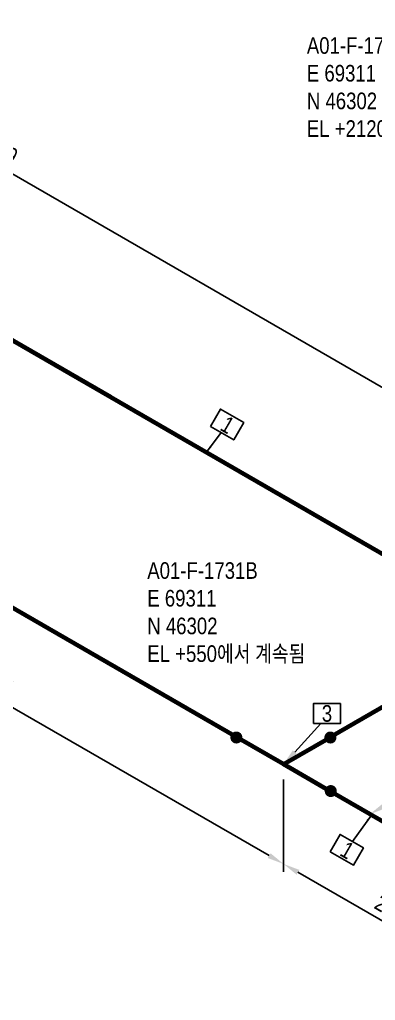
# Model space of a CAD drawing. Header units: millimetres. Extents: x 0 to 594, y 0 to 420.
# Drawn here: x 154.8 to 208.3, y 163.3 to 310.9 of the extents above; entities that cross this region are included whole.
import ezdxf
from ezdxf import colors
from ezdxf.entities.mleader import LeaderData, LeaderLine
from ezdxf.enums import TextEntityAlignment as Align
from ezdxf.math import Vec2, Vec3

# ---------------------------------------------------------------- set-up
doc = ezdxf.new("R2010")
doc.units = ezdxf.units.MM
doc.header["$LTSCALE"] = 0.25
for name, color, linetype in [('용접', 1, 'Continuous'), ('주석', 7, 'Continuous'), ('치수', 1, 'Continuous')]:
    doc.layers.add(name, color=color, linetype=linetype)
doc.layers.add('파이프', color=3, linetype='Continuous', lineweight=70)
doc.styles.add('AdskIsoAnnotation', font='arial.ttf', dxfattribs={"width": 0.8, "height": 1})
doc.styles.add('AdskIsoMetric', font='arial.ttf', dxfattribs={"width": 0.8, "height": 2.5})
doc.styles.add('AdskIsoMetric-30', font='arial.ttf', dxfattribs={"width": 0.8, "height": 2.5})
doc.styles.get("Standard").update_dxf_attribs({"font": 'arial.ttf'})
doc.dimstyles.new('AdskIsoMetric', dxfattribs={"dimtxt": 2.5, "dimasz": 2.5, "dimexe": 1, "dimexo": 2, "dimgap": 0.8, "dimtad": 1, "dimdec": 0, "dimrnd": 1, "dimzin": 0, "dimdsep": 46, "dimtxsty": 'AdskIsoMetric', "dimcen": 0, "dimclrt": 7, "dimadec": 0, "dimazin": 0, "dimtfac": 1, "dimtdec": 0, "dimtmove": 1, "dimatfit": 3, "dimfxl": 0, "dimfrac": 2, "dimtolj": 1, "dimtzin": 0, "dimarcsym": 0})

# ---------------------------------------------------------------- blocks, each defined once
blk = doc.blocks.new('*D59')
at = {"layer": 'Defpoints', "color": 0}
for p in [(108.31, 248.63), (194.5, 198.87), (194.5, 183.87)]:
    blk.add_point(p, dxfattribs=at)
at = {"layer": '치수', "color": 0, "lineweight": -2}
for p, q in [((108.31, 246.32), (108.31, 232.47)), ((110.48, 232.38), (192.33, 185.12)), ((194.5, 196.56), (194.5, 182.71))]:
    blk.add_line(p, q, dxfattribs=at)
at = {"layer": '치수', "color": 0}
for points in [[(110.69, 232.74), (110.27, 232.02), (108.31, 233.63)], [(192.54, 185.48), (192.13, 184.76), (194.5, 183.87)]]:
    blk.add_solid(points, dxfattribs=at)
at = {"layer": '치수', "color": 7, "insert": (151.41, 211.36), "char_height": 2.5, "attachment_point": 5, "rotation": 330, "style": 'AdskIsoMetric-30'}
blk.add_mtext('\\A1;435', dxfattribs=at)
blk = doc.blocks.new('*D60')
at = {"layer": 'Defpoints', "color": 0}
for p in [(194.5, 198.87), (228.05, 179.5), (228.05, 164.5)]:
    blk.add_point(p, dxfattribs=at)
at = {"layer": '치수', "color": 0, "lineweight": -2}
for p, q in [((194.5, 196.56), (194.5, 182.71)), ((196.66, 182.62), (225.88, 165.75)), ((228.05, 177.19), (228.05, 163.34))]:
    blk.add_line(p, q, dxfattribs=at)
at = {"layer": '치수', "color": 0}
for points in [[(196.87, 182.98), (196.46, 182.26), (194.5, 183.87)], [(226.09, 166.11), (225.67, 165.39), (228.05, 164.5)]]:
    blk.add_solid(points, dxfattribs=at)
at = {"layer": '치수', "color": 7, "insert": (211.27, 176.8), "char_height": 2.5, "attachment_point": 5, "rotation": 330, "style": 'AdskIsoMetric-30'}
blk.add_mtext('\\A1;2296', dxfattribs=at)
blk = doc.blocks.new('*D62')
at = {"layer": 'Defpoints', "color": 0}
for p in [(229.38, 219), (194.5, 198.87), (207.49, 191.37)]:
    blk.add_point(p, dxfattribs=at)
at = {"layer": '치수', "color": 0, "lineweight": -2}
for p, q in [((231.38, 217.85), (243.37, 210.93)), ((240.2, 210.25), (209.65, 192.62))]:
    blk.add_line(p, q, dxfattribs=at)
at = {"layer": '치수', "color": 0}
for points in [[(239.99, 210.61), (240.41, 209.89), (242.37, 211.5)], [(209.45, 192.98), (209.86, 192.26), (207.49, 191.37)]]:
    blk.add_solid(points, dxfattribs=at)
at = {"layer": '치수', "color": 7, "insert": (222.66, 202.74), "char_height": 2.5, "attachment_point": 5, "rotation": 30, "style": 'AdskIsoMetric-30'}
blk.add_mtext('\\A1;2018', dxfattribs=at)
blk = doc.blocks.new('*D63')
at = {"layer": 'Defpoints', "color": 0}
for p in [(72.26, 309.71), (229.38, 244), (229.38, 219)]:
    blk.add_point(p, dxfattribs=at)
at = {"layer": '치수', "color": 0, "lineweight": -2}
for p, q in [((72.26, 312.02), (72.26, 335.87)), ((74.43, 333.46), (227.21, 245.25)), ((229.38, 221.31), (229.38, 245.16))]:
    blk.add_line(p, q, dxfattribs=at)
at = {"layer": '치수', "color": 0}
for points in [[(74.63, 333.82), (74.22, 333.1), (72.26, 334.71)], [(227.42, 245.61), (227, 244.89), (229.38, 244)]]:
    blk.add_solid(points, dxfattribs=at)
at = {"layer": '치수', "color": 7, "insert": (151.48, 291.59), "char_height": 2.5, "attachment_point": 5, "rotation": 330, "style": 'AdskIsoMetric-30'}
blk.add_mtext('\\A1;9659', dxfattribs=at)
blk = doc.blocks.new('티-1-Iso2DSkew90')
at = {"color": 0, "linetype": 'ByBlock', "lineweight": -2, "extrusion": (-6.91986e-11, -0.816497, -0.57735)}
for p, q in [((0, 0), (-7.07, 4.08)), ((0, 0), (7.07, 4.08)), ((7.07, -4.08), (0, 0))]:
    blk.add_line(p, q, dxfattribs=at)
blk = doc.blocks.new('Buttweld')
at = {"lineweight": -2}
blk.add_hatch(color=0, dxfattribs=at).paths.add_polyline_path([(0.044, -0.0026), (0.0433, 0.0053), (0.0413, 0.0129), (0.0379, 0.02), (0.0334, 0.0265), (0.0278, 0.0321), (0.0214, 0.0366), (0.0142, 0.0399), (0.0066, 0.042), (-0.0013, 0.0427), (-0.0091, 0.042), (-0.0168, 0.0399), (-0.0239, 0.0366), (-0.0304, 0.0321), (-0.036, 0.0265), (-0.0405, 0.02), (-0.0438, 0.0129), (-0.0459, 0.0053), (-0.0466, -0.0026), (-0.0459, -0.0105), (-0.0438, -0.0181), (-0.0405, -0.0252), (-0.036, -0.0317), (-0.0304, -0.0373), (-0.0239, -0.0418), (-0.0168, -0.0452), (-0.0091, -0.0472), (-0.0013, -0.0479), (0.0066, -0.0472), (0.0142, -0.0452), (0.0214, -0.0418), (0.0278, -0.0373), (0.0334, -0.0317), (0.0379, -0.0252), (0.0413, -0.0181), (0.0433, -0.0105)], is_closed=False, flags=0)
blk = doc.blocks.new('AnnoRect')
at = {"color": 0, "linetype": 'ByBlock', "lineweight": -2}
blk.add_wipeout([(-0.81, -0.6), (-0.81, 0.6), (0.81, 0.6), (0.81, -0.6)], dxfattribs=at)
blk.add_lwpolyline([(-0.81, -0.6), (-0.81, 0.6), (0.81, 0.6), (0.81, -0.6)], close=True, dxfattribs=at)
at = {"color": 0, "linetype": 'ByBlock', "lineweight": -2, "style": 'AdskIsoAnnotation', "width": 0.8}
blk.add_attdef('XX', text='', height=1, dxfattribs=at).set_placement((0, 0), align=Align.MIDDLE_CENTER)

msp = doc.modelspace()

# ---------------------------------------------------------------- linework, layer by layer
at = {"layer": '파이프'}
for points in [[(79.332, 305.6311), (168.4458, 254.1812)], [(168.4458, 254.1812), (222.3048, 223.0856)], [(187.4279, 202.9494), (115.3835, 244.5443)], [(222.3048, 214.9207), (201.57, 202.9494)], [(220.9742, 183.5814), (201.57, 194.7844)]]:
    msp.add_lwpolyline(points, dxfattribs=at)

# ---------------------------------------------------------------- block references
at = {"layer": '용접', "xscale": 20, "yscale": 20, "zscale": 20}
for p in [(187.4279, 202.9494), (201.57, 202.9494)]:
    msp.add_blockref('Buttweld', p, dxfattribs=at)
at = {"layer": '용접', "xscale": 20, "yscale": 20, "zscale": 20, "rotation": 180}
msp.add_blockref('Buttweld', (201.57, 194.7844), dxfattribs=at)
at = {"layer": '파이프'}
msp.add_blockref('티-1-Iso2DSkew90', (194.4989, 198.8669), dxfattribs=at)

# ---------------------------------------------------------------- texts
at = {"layer": '주석', "char_height": 2.5, "attachment_point": 7, "style": 'AdskIsoAnnotation'}
for s, insert in [('\\PA01-F-1731B\\PE 69311\\PN 46302\\PEL +2120{\\fGulim|b0|i0|c129|p50;에서 계속됨}', (198, 293)), ('\\PA01-F-1731B\\PE 69311\\PN 46302\\PEL +550{\\fGulim|b0|i0|c129|p50;에서 계속됨}', (174, 214))]:
    msp.add_mtext(s, dxfattribs=dict(at, insert=insert))

# ---------------------------------------------------------------- dimensions: what is measured, and where the dimension line sits
at = {"layer": '치수'}
for base, p1, p2, angle, text, override, picture, middle in [((229.3759, 244.0032), (72.2609, 309.7136), (229.3759, 219.0032), 330, '9659', {"dimtad": 0, "dimlfac": 53.243312, "dimtxsty": 'AdskIsoMetric-30', "dimse1": 0, "dimse2": 0, "dimsd1": 0, "dimsd2": 0, "dimtmove": 1}, '*D63', (151.4783, 291.5943)), ((194.4989, 183.8669), (108.3124, 248.6267), (194.4989, 198.8669), 330, '435', {"dimtad": 0, "dimlfac": 4.370219, "dimtxsty": 'AdskIsoMetric-30', "dimse1": 0, "dimse2": 0, "dimsd1": 0, "dimsd2": 0, "dimtmove": 1}, '*D59', (151.4057, 211.3637)), ((207.4893, 191.3669), (229.3759, 219.0032), (194.4989, 198.8669), 210, '2018', {"dimtad": 0, "dimlfac": 50.105387, "dimtxsty": 'AdskIsoMetric-30', "dimse1": 0, "dimse2": 1, "dimsd1": 0, "dimsd2": 0, "dimtmove": 1}, '*D62', (222.6607, 202.744)), ((228.0453, 164.4989), (194.4989, 198.8669), (228.0453, 179.4989), 330, '2296', {"dimtad": 0, "dimlfac": 59.280462, "dimtxsty": 'AdskIsoMetric-30', "dimse1": 0, "dimse2": 0, "dimsd1": 0, "dimsd2": 0, "dimtmove": 1}, '*D60', (211.2721, 176.7998))]:
    dim = msp.add_linear_dim(base=base, p1=p1, p2=p2, angle=angle, text=text, dimstyle='AdskIsoMetric', override=override, dxfattribs=at)
    dim.commit()
    dim.dimension.update_dxf_attribs({"geometry": picture, "text_midpoint": middle, "dimtype": 160})

# ---------------------------------------------------------------- leaders
at = {"layer": '주석'}
ml = msp.add_multileader_mtext('Standard', dxfattribs=at)
ml.set_content('')
ml.set_leader_properties()
ml.build(insert=Vec2(0, 0))
ml.multileader.update_dxf_attribs({"dogleg_length": 0, "arrow_head_size": 0})
ctx = ml.context
ctx.base_point, ctx.arrow_head_size = Vec3(185.0993, 248.788), 0
notes = []
notes.append((ctx, [(0, (1, 1, 0), (185.0993, 248.788), (-1, 0), 0, [(0, [(182.904, 245.8337)], 0, [])])]))
ctx.mtext, ml.multileader.dxf.content_type = None, 0
ml = msp.add_multileader_mtext('Standard', dxfattribs=at)
ml.set_content('')
ml.set_leader_properties()
ml.build(insert=Vec2(0, 0))
ml.multileader.update_dxf_attribs({"dogleg_length": 0, "arrow_head_size": 2.5})
ctx = ml.context
ctx.base_point, ctx.arrow_head_size = Vec3(200.125, 205), 2.5
notes.append((ctx, [(0, (1, 1, 0), (200.125, 205), (-1, 0), 0, [(0, [(194.4989, 198.8669)], 0, [])])]))
ctx.mtext, ml.multileader.dxf.content_type = None, 0
ml = msp.add_multileader_mtext('Standard', dxfattribs=at)
ml.set_content('')
ml.set_leader_properties()
ml.build(insert=Vec2(0, 0))
ml.multileader.update_dxf_attribs({"dogleg_length": 0, "arrow_head_size": 0})
ctx = ml.context
ctx.base_point, ctx.arrow_head_size = Vec3(204.8715, 187.2289), 0
notes.append((ctx, [(0, (1, 1, 0), (204.8715, 187.2289), (-1, 0), 0, [(0, [(207.7142, 191.2371)], 0, [])])]))
ctx.mtext, ml.multileader.dxf.content_type = None, 0
for ctx, leaders in notes:
    for number, flags, end, landing, length, lines in leaders:
        leader = LeaderData()
        leader.index, (leader.has_last_leader_line, leader.has_dogleg_vector, leader.attachment_direction) = number, flags
        leader.last_leader_point, leader.dogleg_vector, leader.dogleg_length = Vec3(end), Vec3(landing), length
        for number, points, colour, breaks in lines:
            line = LeaderLine()
            line.index, line.vertices, line.color, line.breaks = number, Vec3.list(points), colors.encode_raw_color(colour), breaks
            leader.lines.append(line)
        ctx.leaders.append(leader)

# ---------------------------------------------------------------- next in the draw order: block references
ref = msp.add_blockref('AnnoRect', (186, 250), dxfattribs=dict(at, xscale=2.500000000000001, yscale=2.500000000000001, zscale=2.500000000000001, rotation=329.9999999999919))
ref.add_attrib('XX_001', '1', (184.79, 249.2493), dxfattribs={"layer": '0', "color": 0, "linetype": 'ByBlock', "lineweight": -2, "height": 2.5, "rotation": 330, "style": 'AdskIsoAnnotation', "width": 0.8})
ref = msp.add_blockref('AnnoRect', (201.0238, 206.5), dxfattribs=dict(at, xscale=2.5, yscale=2.5, zscale=2.5))
ref.add_attrib('XX_001', '3', (200.2516, 205.267), dxfattribs={"layer": '0', "color": 0, "linetype": 'ByBlock', "lineweight": -2, "height": 2.5, "style": 'AdskIsoAnnotation', "width": 0.8})
ref = msp.add_blockref('AnnoRect', (204, 186), dxfattribs=dict(at, xscale=2.500000000000001, yscale=2.500000000000001, zscale=2.500000000000001, rotation=329.9999999963674))
ref.add_attrib('XX_001', '1', (202.79, 185.2493), dxfattribs={"layer": '0', "color": 0, "linetype": 'ByBlock', "lineweight": -2, "height": 2.5, "rotation": 330, "style": 'AdskIsoAnnotation', "width": 0.8})

doc.saveas('drawing.dxf')
